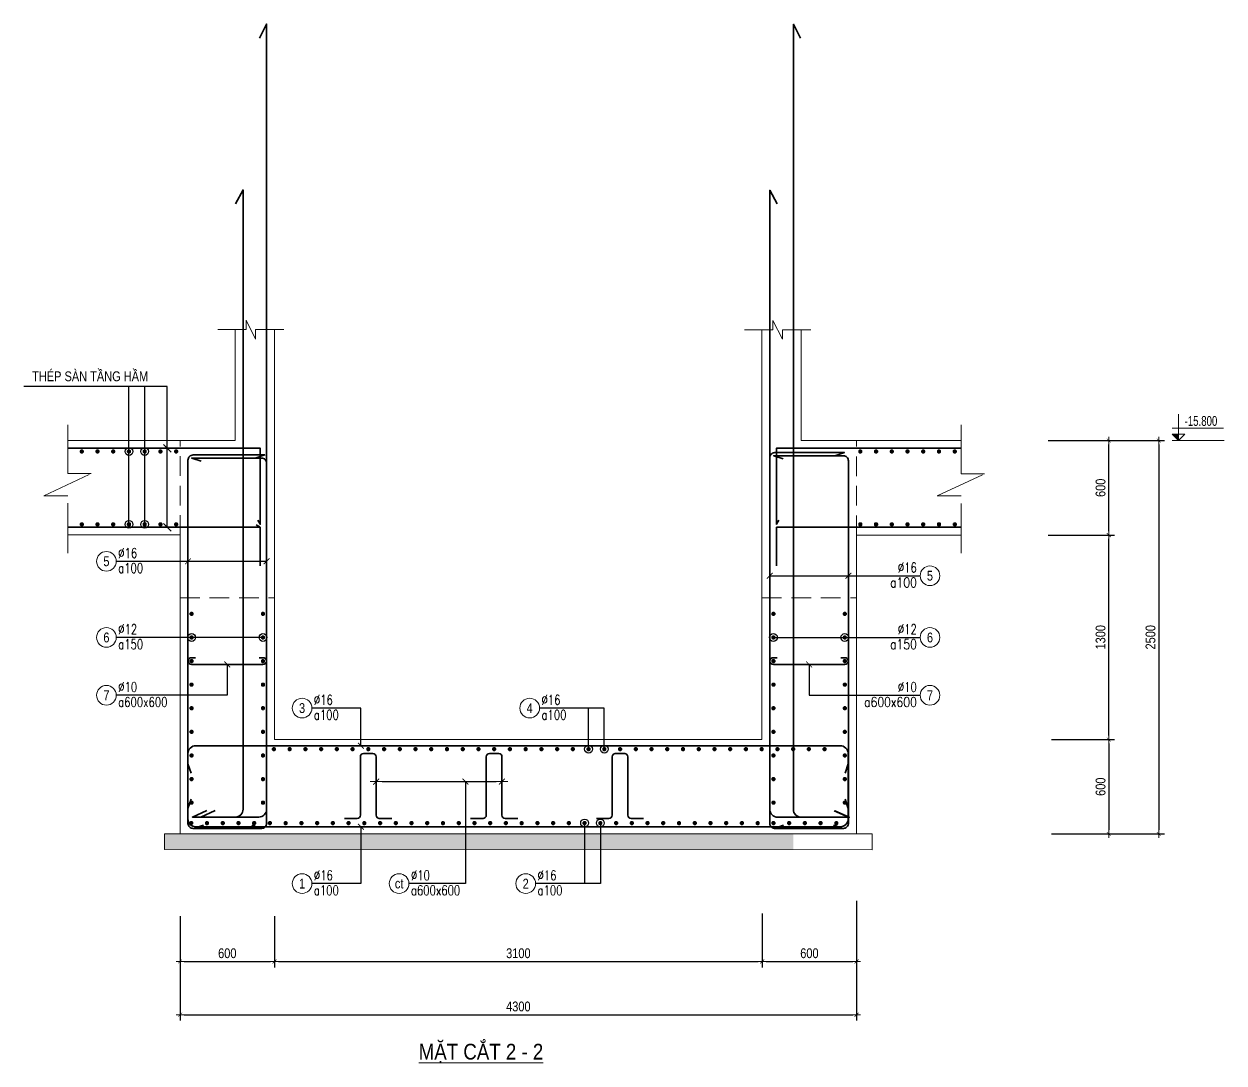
# Model space of a CAD drawing. Header units: millimetres. Extents: x -134772 to 84392, y -129535 to 67259.
# Drawn here: x 10297 to 17924, y 956 to 7561 of the extents above; entities that cross this region are included whole.
import ezdxf
from ezdxf.enums import TextEntityAlignment as Align

# ---------------------------------------------------------------- set-up
doc = ezdxf.new("R2010")
doc.units = ezdxf.units.MM
doc.header["$MEASUREMENT"] = 0
doc.linetypes.add('DASHED2', pattern=[0.375, 0.25, -0.125])
doc.linetypes.add('HIDDEN2', pattern=[4.7625, 3.175, -1.5875])
doc.layers.get('Defpoints').update_dxf_attribs({"color": 252})
for name, color, linetype, lineweight in [('$0$NDC_S_THIN LINE', 7, 'Continuous', 20), ('NDC_S_CONTINUOUS', 3, 'Continuous', 20), ('NDC_S_DIM', 1, 'Continuous', 9), ('NDC_S_HATCH MATERIAL', 8, 'Continuous', 13), ('NDC_S_HIDDEN', 8, 'HIDDEN2', 13), ('NDC_S_LEADER', 1, 'Continuous', 9), ('NDC_S_OPENING', 9, 'DASHED2', 13), ('NDC_S_REBAR', 4, 'Continuous', 35), ('NDC_S_VN TEXT', 7, 'Continuous', 9)]:
    doc.layers.add(name, color=color, linetype=linetype, lineweight=lineweight)
doc.styles.add('ARIAL', font='arial.ttf', dxfattribs={"width": 0.8})
doc.styles.add('NDC_ARIAL', font='arial.ttf', dxfattribs={"width": 0.8})
doc.styles.add('NDC_DIM', font='', dxfattribs={"width": 0.75})
doc.styles.add('NDC_ROMANS', font='romans.shx', dxfattribs={"width": 0.8})
doc.styles.get('NDC_DIM').set_extended_font_data('Dotum')
doc.dimstyles.new('NDC_1-25', dxfattribs={"dimscale": 25, "dimtxt": 2.5, "dimasz": 1, "dimexe": 1.5, "dimexo": 0, "dimgap": 0.8, "dimtad": 1, "dimdec": 0, "dimdsep": 46, "dimtxsty": 'NDC_ARIAL', "dimblk": 'DIMMARK', "dimcen": 49999.938995, "dimdle": 1.5, "dimclrd": 1, "dimclre": 1, "dimclrt": 3, "dimadec": 0, "dimazin": 0, "dimtfac": 1, "dimtdec": 0, "dimtix": 1, "dimtmove": 2, "dimatfit": 3, "dimfxl": 1, "dimarcsym": 0})
doc.dimstyles.new('NDC_dim_25', dxfattribs={"dimscale": 25, "dimtxt": 2.5, "dimasz": 1.5, "dimexe": 1.5, "dimexo": 0, "dimgap": 1, "dimtad": 1, "dimdec": 0, "dimzin": 0, "dimdsep": 46, "dimtxsty": 'ARIAL', "dimblk": 'DIMMARK', "dimcen": 0.09, "dimdle": 1.2, "dimclrd": 1, "dimclre": 1, "dimclrt": 3, "dimadec": 0, "dimazin": 0, "dimtfac": 1, "dimtdec": 0, "dimtix": 1, "dimtofl": 0, "dimtmove": 0, "dimatfit": 3, "dimfxl": 3.75, "dimfxlon": 1, "dimtolj": 1, "dimtzin": 0, "dimarcsym": 0})
doc.dimstyles.new('NDC_dim_50', dxfattribs={"dimscale": 50, "dimtxt": 2.5, "dimasz": 1.5, "dimexe": 1.5, "dimexo": 0, "dimgap": 1, "dimtad": 1, "dimdec": 0, "dimzin": 0, "dimdsep": 46, "dimtxsty": 'ARIAL', "dimblk": 'DIMMARK', "dimcen": 0.09, "dimdle": 1.2, "dimclrd": 1, "dimclre": 1, "dimclrt": 3, "dimadec": 0, "dimazin": 0, "dimtfac": 1, "dimtdec": 0, "dimtix": 1, "dimtofl": 0, "dimtmove": 0, "dimatfit": 3, "dimfxl": 6, "dimtolj": 1, "dimtzin": 0, "dimarcsym": 0})

# ---------------------------------------------------------------- blocks, each defined once
blk = doc.blocks.new('DIMMARK')
at = {"layer": 'NDC_S_DIM', "color": 1}
blk.add_line((-1.5, 0), (1, 0), dxfattribs=at)
at = {"layer": 'NDC_S_DIM', "color": 2, "const_width": 0.15}
blk.add_lwpolyline([(-0.5, -0.5), (0.5, 0.5)], dxfattribs=at)
blk = doc.blocks.new('*D487')
at = {"layer": 'Defpoints', "color": 0, "transparency": 16777216}
for p in [(11289.5, 1889.6), (11889.5, 1889.6), (11889.5, 1601.6)]:
    blk.add_point(p, dxfattribs=at)
at = {"layer": 'NDC_S_DIM', "color": 1, "lineweight": -2, "transparency": 16777216}
for p, q in [((11289.5, 1889.6), (11289.5, 1564.1)), ((11889.5, 1889.6), (11889.5, 1564.1)), ((11314.5, 1601.6), (11864.5, 1601.6))]:
    blk.add_line(p, q, dxfattribs=at)
at = {"layer": 'NDC_S_DIM', "color": 1, "lineweight": -2, "transparency": 16777216, "xscale": 25, "yscale": 25, "zscale": 25, "rotation": 180}
blk.add_blockref('DIMMARK', (11289.5, 1601.6), dxfattribs=at)
at = {"layer": 'NDC_S_DIM', "color": 1, "lineweight": -2, "transparency": 16777216, "xscale": 25, "yscale": 25, "zscale": 25}
blk.add_blockref('DIMMARK', (11889.5, 1601.6), dxfattribs=at)
at = {"layer": 'NDC_S_DIM', "color": 3, "transparency": 16777216, "insert": (11589.5, 1653.5), "char_height": 62.5, "attachment_point": 5, "style": 'NDC_ARIAL'}
blk.add_mtext('600', dxfattribs=at)
blk = doc.blocks.new('*D488')
at = {"layer": 'Defpoints', "color": 0, "transparency": 16777216}
for p in [(14989.2, 1906.8), (11889.5, 1889.6), (14989.2, 1601.6)]:
    blk.add_point(p, dxfattribs=at)
at = {"layer": 'NDC_S_DIM', "color": 1, "lineweight": -2, "transparency": 16777216}
for p, q in [((14989.2, 1906.8), (14989.2, 1564.1)), ((11889.5, 1889.6), (11889.5, 1564.1)), ((11914.5, 1601.6), (14964.2, 1601.6))]:
    blk.add_line(p, q, dxfattribs=at)
at = {"layer": 'NDC_S_DIM', "color": 1, "lineweight": -2, "transparency": 16777216, "xscale": 25, "yscale": 25, "zscale": 25, "rotation": 180}
blk.add_blockref('DIMMARK', (11889.5, 1601.6), dxfattribs=at)
at = {"layer": 'NDC_S_DIM', "color": 1, "lineweight": -2, "transparency": 16777216, "xscale": 25, "yscale": 25, "zscale": 25}
blk.add_blockref('DIMMARK', (14989.2, 1601.6), dxfattribs=at)
at = {"layer": 'NDC_S_DIM', "color": 3, "transparency": 16777216, "insert": (13439.4, 1653.5), "char_height": 62.5, "attachment_point": 5, "style": 'NDC_ARIAL'}
blk.add_mtext('3100', dxfattribs=at)
blk = doc.blocks.new('*D489')
at = {"layer": 'Defpoints', "color": 0, "transparency": 16777216}
for p in [(15589.2, 1986.8), (14989.2, 1906.8), (15589.2, 1601.6)]:
    blk.add_point(p, dxfattribs=at)
at = {"layer": 'NDC_S_DIM', "color": 1, "lineweight": -2, "transparency": 16777216}
for p, q in [((15589.2, 1986.8), (15589.2, 1564.1)), ((14989.2, 1906.8), (14989.2, 1564.1)), ((15014.2, 1601.6), (15564.2, 1601.6))]:
    blk.add_line(p, q, dxfattribs=at)
at = {"layer": 'NDC_S_DIM', "color": 1, "lineweight": -2, "transparency": 16777216, "xscale": 25, "yscale": 25, "zscale": 25, "rotation": 180}
blk.add_blockref('DIMMARK', (14989.2, 1601.6), dxfattribs=at)
at = {"layer": 'NDC_S_DIM', "color": 1, "lineweight": -2, "transparency": 16777216, "xscale": 25, "yscale": 25, "zscale": 25}
blk.add_blockref('DIMMARK', (15589.2, 1601.6), dxfattribs=at)
at = {"layer": 'NDC_S_DIM', "color": 3, "transparency": 16777216, "insert": (15289.2, 1653.5), "char_height": 62.5, "attachment_point": 5, "style": 'NDC_ARIAL'}
blk.add_mtext('600', dxfattribs=at)
blk = doc.blocks.new('*D490')
at = {"layer": 'Defpoints', "color": 0, "transparency": 16777216}
for p in [(15589.2, 1986.8), (11289.5, 1889.6), (15589.2, 1263.2)]:
    blk.add_point(p, dxfattribs=at)
at = {"layer": 'NDC_S_DIM', "color": 1, "lineweight": -2, "transparency": 16777216}
for p, q in [((15589.2, 1986.8), (15589.2, 1225.7)), ((11289.5, 1889.6), (11289.5, 1225.7)), ((11314.5, 1263.2), (15564.2, 1263.2))]:
    blk.add_line(p, q, dxfattribs=at)
at = {"layer": 'NDC_S_DIM', "color": 1, "lineweight": -2, "transparency": 16777216, "xscale": 25, "yscale": 25, "zscale": 25, "rotation": 180}
blk.add_blockref('DIMMARK', (11289.5, 1263.2), dxfattribs=at)
at = {"layer": 'NDC_S_DIM', "color": 1, "lineweight": -2, "transparency": 16777216, "xscale": 25, "yscale": 25, "zscale": 25}
blk.add_blockref('DIMMARK', (15589.2, 1263.2), dxfattribs=at)
at = {"layer": 'NDC_S_DIM', "color": 3, "transparency": 16777216, "insert": (13439.3, 1315.1), "char_height": 62.5, "attachment_point": 5, "style": 'NDC_ARIAL'}
blk.add_mtext('4300', dxfattribs=at)
blk = doc.blocks.new('*D491')
at = {"layer": 'Defpoints', "color": 0, "transparency": 16777216}
for p in [(16828.7, 3012.4), (16828.7, 2412.4), (17191.7, 2412.4)]:
    blk.add_point(p, dxfattribs=at)
at = {"layer": 'NDC_S_DIM', "color": 1, "lineweight": -2, "transparency": 16777216}
for p, q in [((16828.7, 3012.4), (17229.2, 3012.4)), ((17191.7, 2987.4), (17191.7, 2437.4)), ((16828.7, 2412.4), (17229.2, 2412.4))]:
    blk.add_line(p, q, dxfattribs=at)
at = {"layer": 'NDC_S_DIM', "color": 1, "lineweight": -2, "transparency": 16777216, "xscale": 25, "yscale": 25, "zscale": 25}
for p, rotation in [((17191.7, 3012.4), 90), ((17191.7, 2412.4), 270)]:
    blk.add_blockref('DIMMARK', p, dxfattribs=dict(at, rotation=rotation))
at = {"layer": 'NDC_S_DIM', "color": 3, "transparency": 16777216, "insert": (17139.8, 2712.4), "char_height": 62.5, "attachment_point": 5, "rotation": 90, "style": 'NDC_ARIAL'}
blk.add_mtext('600', dxfattribs=at)
blk = doc.blocks.new('*D492')
at = {"layer": 'Defpoints', "color": 0, "transparency": 16777216}
for p in [(16807.5, 4312.4), (17191.7, 4312.4), (16828.7, 3012.4)]:
    blk.add_point(p, dxfattribs=at)
at = {"layer": 'NDC_S_DIM', "color": 1, "lineweight": -2, "transparency": 16777216}
for p, q in [((16807.5, 4312.4), (17229.2, 4312.4)), ((17191.7, 3037.4), (17191.7, 4287.4)), ((16828.7, 3012.4), (17229.2, 3012.4))]:
    blk.add_line(p, q, dxfattribs=at)
at = {"layer": 'NDC_S_DIM', "color": 1, "lineweight": -2, "transparency": 16777216, "xscale": 25, "yscale": 25, "zscale": 25}
for p, rotation in [((17191.7, 4312.4), 90), ((17191.7, 3012.4), 270)]:
    blk.add_blockref('DIMMARK', p, dxfattribs=dict(at, rotation=rotation))
at = {"layer": 'NDC_S_DIM', "color": 3, "transparency": 16777216, "insert": (17139.8, 3662.4), "char_height": 62.5, "attachment_point": 5, "rotation": 90, "style": 'NDC_ARIAL'}
blk.add_mtext('1300', dxfattribs=at)
blk = doc.blocks.new('*D493')
at = {"layer": 'Defpoints', "color": 0, "transparency": 16777216}
for p in [(16807.5, 4912.4), (17191.7, 4912.4), (16807.5, 4312.4)]:
    blk.add_point(p, dxfattribs=at)
at = {"layer": 'NDC_S_DIM', "color": 1, "lineweight": -2, "transparency": 16777216}
for p, q in [((16807.5, 4912.4), (17229.2, 4912.4)), ((17191.7, 4337.4), (17191.7, 4887.4)), ((16807.5, 4312.4), (17229.2, 4312.4))]:
    blk.add_line(p, q, dxfattribs=at)
at = {"layer": 'NDC_S_DIM', "color": 1, "lineweight": -2, "transparency": 16777216, "xscale": 25, "yscale": 25, "zscale": 25}
for p, rotation in [((17191.7, 4912.4), 90), ((17191.7, 4312.4), 270)]:
    blk.add_blockref('DIMMARK', p, dxfattribs=dict(at, rotation=rotation))
at = {"layer": 'NDC_S_DIM', "color": 3, "transparency": 16777216, "insert": (17139.8, 4612.4), "char_height": 62.5, "attachment_point": 5, "rotation": 90, "style": 'NDC_ARIAL'}
blk.add_mtext('600', dxfattribs=at)
blk = doc.blocks.new('*D494')
at = {"layer": 'Defpoints', "color": 0, "transparency": 16777216}
for p in [(16807.5, 4912.4), (16828.7, 2412.4), (17509.2, 2412.4)]:
    blk.add_point(p, dxfattribs=at)
at = {"layer": 'NDC_S_DIM', "color": 1, "lineweight": -2, "transparency": 16777216}
for p, q in [((16807.5, 4912.4), (17546.7, 4912.4)), ((17509.2, 4887.4), (17509.2, 2437.4)), ((16828.7, 2412.4), (17546.7, 2412.4))]:
    blk.add_line(p, q, dxfattribs=at)
at = {"layer": 'NDC_S_DIM', "color": 1, "lineweight": -2, "transparency": 16777216, "xscale": 25, "yscale": 25, "zscale": 25}
for p, rotation in [((17509.2, 4912.4), 90), ((17509.2, 2412.4), 270)]:
    blk.add_blockref('DIMMARK', p, dxfattribs=dict(at, rotation=rotation))
at = {"layer": 'NDC_S_DIM', "color": 3, "transparency": 16777216, "insert": (17457.3, 3662.4), "char_height": 62.5, "attachment_point": 5, "rotation": 90, "style": 'NDC_ARIAL'}
blk.add_mtext('2500', dxfattribs=at)
blk = doc.blocks.new('CD')
blk.add_hatch(color=2).paths.add_polyline_path([(0, 160), (-161, 160), (0, 0)])
at = {"ltscale": 50}
h = blk.add_hatch(dxfattribs=at)
h.set_pattern_fill('ANSI31', color=8, scale=140.625054, style=0)
h.set_pattern_definition([(45, (6e-10, 0), (-315.7, 315.7), [])])
h.paths.add_polyline_path([(0, 160), (0, 0), (161, 160)])
at = {"color": 8, "ltscale": 50}
for p, q in [((-159, 314), (1147, 314)), ((1156, 0), (-164, 0))]:
    blk.add_line(p, q, dxfattribs=at)
for points in [[(0, 669), (0, 0)], [(0, 0), (-161, 160), (0, 160)], [(0, 0), (161, 160), (0, 160)]]:
    blk.add_lwpolyline(points, dxfattribs=at)
at = {"color": 3, "style": 'NDC_ARIAL', "width": 0.7}
blk.add_attdef('COT', (154, 375), '', height=250, dxfattribs=at)
blk = doc.blocks.new('kata_block_THEP')
at = {"layer": 'NDC_S_REBAR', "color": 0}
for p, q in [((-0.5, 0), (0.5, 0)), ((-0.35, 0.35), (0.35, -0.35)), ((0.35, 0.35), (-0.35, -0.35)), ((0, 0.5), (0, -0.5))]:
    blk.add_line(p, q, dxfattribs=at)
at = {"layer": 'NDC_S_REBAR', "color": 0, "const_width": 0.0833}
blk.add_lwpolyline([(-0.5, 0, 1), (0.5, 0, 1), (-0.5, 0, 1)], format="xyb", dxfattribs=at)
blk = doc.blocks.new('*U287')
at = {"layer": 'NDC_S_REBAR', "xscale": 25, "yscale": 25, "zscale": 25}
blk.add_blockref('kata_block_THEP', (0, 0), dxfattribs=at)
blk = doc.blocks.new('*U544')
at = {"layer": 'NDC_S_CONTINUOUS', "color": 0, "linetype": 'ByBlock', "lineweight": -2, "transparency": 16777216, "xscale": -1, "rotation": 270}
for p in [(0, 231.7), (0, -231.7)]:
    blk.add_blockref('*U287', p, dxfattribs=at)
blk = doc.blocks.new('*U545')
at = {"layer": 'NDC_S_DIM', "color": 0, "linetype": 'ByBlock', "lineweight": -2, "transparency": 16777216}
for p in [(-600, 0), (-500, 0), (-400, 0), (-300, 0), (-200, 0), (-100, 0), (0, 0)]:
    blk.add_blockref('*U544', p, dxfattribs=at)
blk = doc.blocks.new('*U548')
at = {"layer": 'NDC_S_CONTINUOUS', "color": 0, "linetype": 'ByBlock', "lineweight": -2, "transparency": 16777216, "xscale": -1, "rotation": 270}
for p in [(0, 231.7), (0, -231.7)]:
    blk.add_blockref('*U287', p, dxfattribs=at)
blk = doc.blocks.new('*U549')
at = {"layer": 'NDC_S_DIM', "color": 0, "linetype": 'ByBlock', "lineweight": -2, "transparency": 16777216}
for p in [(-600, 0), (-500, 0), (-400, 0), (-300, 0), (-200, 0), (-100, 0), (0, 0)]:
    blk.add_blockref('*U548', p, dxfattribs=at)
blk = doc.blocks.new('*U550')
at = {"layer": 'NDC_S_CONTINUOUS', "color": 0, "linetype": 'ByBlock', "lineweight": -2, "transparency": 16777216, "xscale": -1, "rotation": 270}
blk.add_blockref('*U287', (0, 0), dxfattribs=at)
blk = doc.blocks.new('*U551')
at = {"layer": 'NDC_S_DIM', "color": 0, "linetype": 'ByBlock', "lineweight": -2, "transparency": 16777216}
for p in [(0, 1200), (0, 1050), (0, 900), (0, 750), (0, 600), (0, 450), (0, 300), (0, 150), (0, 0)]:
    blk.add_blockref('*U550', p, dxfattribs=at)
blk = doc.blocks.new('*U552')
at = {"layer": 'NDC_S_CONTINUOUS', "color": 0, "linetype": 'ByBlock', "lineweight": -2, "transparency": 16777216, "xscale": -1, "rotation": 270}
blk.add_blockref('*U287', (0, 0), dxfattribs=at)
blk = doc.blocks.new('*U553')
at = {"layer": 'NDC_S_DIM', "color": 0, "linetype": 'ByBlock', "lineweight": -2, "transparency": 16777216}
for p in [(0, 1200), (0, 1050), (0, 900), (0, 750), (0, 600), (0, 450), (0, 300), (0, 150), (0, 0)]:
    blk.add_blockref('*U552', p, dxfattribs=at)
blk = doc.blocks.new('*U632')
blk.add_circle((-2.5, 0), 2.5)
at = {"layer": 'NDC_S_VN TEXT', "color": 3, "style": 'NDC_ROMANS', "width": 0.75}
for tag, p in [('DK1', (0.5, 0.85)), ('KC1', (0.5, -2.97))]:
    blk.add_attdef(tag, p, '', height=2.5, dxfattribs=at)
at = {"layer": 'NDC_S_VN TEXT', "color": 7, "style": 'ARIAL', "width": 0.8}
blk.add_attdef('SH2', text='', height=2.5, dxfattribs=at).set_placement((-2.5, 0), align=Align.MIDDLE)
blk = doc.blocks.new('*U556')
at = {"layer": 'NDC_S_CONTINUOUS', "color": 0, "linetype": 'ByBlock', "lineweight": -2, "transparency": 16777216, "xscale": -1, "rotation": 270}
blk.add_blockref('*U287', (0, 0), dxfattribs=at)
blk = doc.blocks.new('*U557')
at = {"layer": 'NDC_S_DIM', "color": 0, "linetype": 'ByBlock', "lineweight": -2, "transparency": 16777216}
for p in [(0, 1200), (0, 1050), (0, 900), (0, 750), (0, 600), (0, 450), (0, 300), (0, 150), (0, 0)]:
    blk.add_blockref('*U556', p, dxfattribs=at)
blk = doc.blocks.new('*U554')
at = {"layer": 'NDC_S_CONTINUOUS', "color": 0, "linetype": 'ByBlock', "lineweight": -2, "transparency": 16777216, "xscale": -1, "rotation": 270}
blk.add_blockref('*U287', (0, 0), dxfattribs=at)
blk = doc.blocks.new('*U555')
at = {"layer": 'NDC_S_DIM', "color": 0, "linetype": 'ByBlock', "lineweight": -2, "transparency": 16777216}
for p in [(0, 1200), (0, 1050), (0, 900), (0, 750), (0, 600), (0, 450), (0, 300), (0, 150), (0, 0)]:
    blk.add_blockref('*U554', p, dxfattribs=at)
blk = doc.blocks.new('*U633')
blk.add_circle((2.5, 0), 2.5)
at = {"layer": 'NDC_S_VN TEXT', "color": 3, "style": 'NDC_ROMANS'}
for tag, width, p in [('DK2', 0.75, (-0.85, 0.85)), ('KC2', 0.8, (-0.85, -2.97))]:
    blk.add_attdef(tag, text='', height=2.5, dxfattribs=dict(at, width=width)).set_placement(p, align=Align.RIGHT)
at = {"layer": 'NDC_S_VN TEXT', "color": 7, "style": 'ARIAL', "width": 0.8}
blk.add_attdef('SH3', text='', height=2.5, dxfattribs=at).set_placement((2.5, 0), align=Align.MIDDLE)
blk = doc.blocks.new('*U277')
at = {"layer": 'NDC_S_REBAR', "xscale": 25, "yscale": 25, "zscale": 25}
blk.add_blockref('kata_block_THEP', (0, 0), dxfattribs=at)
blk = doc.blocks.new('*U558')
at = {"layer": 'NDC_S_CONTINUOUS', "color": 0, "linetype": 'ByBlock', "lineweight": -2, "transparency": 16777216, "xscale": -1, "rotation": 180}
blk.add_blockref('*U277', (0, 0), dxfattribs=at)
blk = doc.blocks.new('*U559')
at = {"layer": 'NDC_S_DIM', "color": 0, "linetype": 'ByBlock', "lineweight": -2, "transparency": 16777216}
for p in [(0, 0), (100, 0), (200, 0), (300, 0), (400, 0), (500, 0), (600, 0), (700, 0), (800, 0), (900, 0), (1000, 0), (1100, 0), (1200, 0), (1300, 0), (1400, 0), (1500, 0), (1600, 0), (1700, 0), (1800, 0), (1900, 0), (2000, 0), (2100, 0), (2200, 0), (2300, 0), (2400, 0), (2500, 0), (2600, 0), (2700, 0), (2800, 0), (2900, 0), (3000, 0), (3100, 0), (3200, 0), (3300, 0), (3400, 0), (3500, 0)]:
    blk.add_blockref('*U558', p, dxfattribs=at)
blk = doc.blocks.new('*U560')
at = {"layer": 'NDC_S_CONTINUOUS', "color": 0, "linetype": 'ByBlock', "lineweight": -2, "transparency": 16777216, "xscale": -1, "rotation": 180}
blk.add_blockref('*U277', (0, 0), dxfattribs=at)
blk = doc.blocks.new('*U561')
at = {"layer": 'NDC_S_DIM', "color": 0, "linetype": 'ByBlock', "lineweight": -2, "transparency": 16777216}
for p in [(0, 0), (100, 0), (200, 0), (300, 0), (400, 0), (500, 0), (600, 0), (700, 0), (800, 0), (900, 0), (1000, 0), (1100, 0), (1200, 0), (1300, 0), (1400, 0), (1500, 0), (1600, 0), (1700, 0), (1800, 0), (1900, 0), (2000, 0), (2100, 0), (2200, 0), (2300, 0), (2400, 0), (2500, 0), (2600, 0), (2700, 0), (2800, 0), (2900, 0), (3000, 0), (3100, 0), (3200, 0), (3300, 0), (3400, 0), (3500, 0), (3600, 0), (3700, 0), (3800, 0), (3900, 0), (4000, 0), (4100, 0)]:
    blk.add_blockref('*U560', p, dxfattribs=at)
blk = doc.blocks.new('*U562')
at = {"layer": 'NDC_S_REBAR', "ltscale": 0.005}
blk.add_lwpolyline([(-150, -206), (-70, -206, 0.414214), (-50, -186), (-50, 186, -0.414214), (-30, 206), (30, 206, -0.414214), (50, 186), (50, -186, 0.414214), (70, -206), (150, -206)], format="xyb", dxfattribs=at)
blk = doc.blocks.new('*U563')
at = {"layer": 'NDC_S_DIM', "color": 0, "linetype": 'ByBlock', "lineweight": -2, "transparency": 16777216}
for p in [(0, 0), (800, 0), (1600, 0)]:
    blk.add_blockref('*U562', p, dxfattribs=at)
blk = doc.blocks.new('*D609')
at = {"layer": 'Defpoints', "color": 0, "ltscale": 0.005, "transparency": 16777216}
for p in [(12535.3, 2744.8), (13335.3, 2744.8), (13335.3, 2744.8)]:
    blk.add_point(p, dxfattribs=at)
at = {"layer": 'NDC_S_LEADER', "color": 1, "lineweight": -2, "ltscale": 0.005, "transparency": 16777216}
for p, q in [((12535.3, 2744.8), (12535.3, 2782.3)), ((13335.3, 2744.8), (13335.3, 2782.3)), ((12572.8, 2744.8), (13297.8, 2744.8))]:
    blk.add_line(p, q, dxfattribs=at)
at = {"layer": 'NDC_S_LEADER', "color": 1, "lineweight": -2, "ltscale": 0.005, "transparency": 16777216, "xscale": 37.5, "yscale": 37.5, "zscale": 37.5, "rotation": 180}
blk.add_blockref('DIMMARK', (12535.3, 2744.8), dxfattribs=at)
at = {"layer": 'NDC_S_LEADER', "color": 1, "lineweight": -2, "ltscale": 0.005, "transparency": 16777216, "xscale": 37.5, "yscale": 37.5, "zscale": 37.5}
blk.add_blockref('DIMMARK', (13335.3, 2744.8), dxfattribs=at)
blk = doc.blocks.new('_ARCHTICK')
at = {"color": 0, "linetype": 'ByBlock', "const_width": 0.15}
blk.add_lwpolyline([(-0.5, -0.5), (0.5, 0.5)], dxfattribs=at)

msp = doc.modelspace()

# ---------------------------------------------------------------- hatches: boundary and pattern name
at = {"layer": '$0$NDC_S_THIN LINE', "ltscale": 100}
h = msp.add_hatch(dxfattribs=at)
h.set_pattern_fill('BTLOT', color=251, scale=10, pattern_type=2)
h.set_pattern_definition([(50, (-153760.79, -125528.46), (71.726018, -6.275213), [7.5, -82.5]), (355, (-153760.79, -125528.46), (-13.875133, 75.219213), [6, -66]), (100.451444, (-153754.81, -125528.986), (57.850885, 68.944), [6.37402, -70.11421]), (46.1842, (-153760.79, -125508.46), (106.724133, -16.551928), [11.25, -123.75]), (96.635635, (-153751.9, -125509.84), (93.466195, 97.41186), [9.561034, -105.171376]), (351.184164, (-153760.79, -125508.46), (93.466195, 97.41186), [9, -99]), (21, (-153750.79, -125513.46), (59.690705, -40.261889), [7.5, -82.5]), (326, (-153750.79, -125513.46), (24.331533, 72.515005), [6, -66]), (71.451445, (-153745.816, -125516.82), (84.022238, 32.253115), [6.37402, -70.11421]), (37.5, (-153760.79, -125528.463), (1.2159855, 33.2893854), [0, -65.2, 0, -67, 0, -66.25]), (7.5, (-153760.79, -125528.463), (26.306954, 39.441171), [0, -38.2, 0, -63.7, 0, -25.25]), (327.5, (-153783.09, -125528.463), (53.3822436, -2.2554872), [0, -25, 0, -78, 0, -103.5]), (317.5, (-153793.09, -125528.463), (58.318617, 10.010498), [0, -32.5, 0, -51.8, 0, -73.5])])
h.paths.add_polyline_path([(11189.5, 2412.1), (11289.5, 2412.1), (11289.5, 2413.8), (15087.8, 2412.1), (15187.8, 2412.1), (15187.8, 2312.1), (11189.5, 2312.1)])

# ---------------------------------------------------------------- linework, layer by layer
at = {"layer": 'NDC_S_CONTINUOUS'}
for p, q in [((11639.5, 4913.5), (11639.5, 5618.1)), ((11889.5, 4913.5), (11889.5, 5618.1)), ((14987.2, 4912.4), (14987.2, 5617)), ((15237.2, 4912.4), (15237.2, 5617)), ((10575.2, 4913.5), (11639.5, 4913.5)), ((11889.5, 4913.5), (11889.5, 3013.5)), ((14987.2, 3012.4), (14987.2, 4912.4)), ((15237.2, 4912.4), (16253.3, 4912.4)), ((10575.2, 4313.5), (11289.5, 4313.5)), ((11289.5, 4313.5), (11289.5, 2413.8)), ((15587.8, 4312.4), (15587.8, 2412.1)), ((15587.8, 4312.4), (16253.3, 4312.4)), ((11889.5, 3013.5), (14987.2, 3012.4)), ((11289.5, 2413.8), (15587.8, 2412.1))]:
    msp.add_line(p, q, dxfattribs=at)
at = {"layer": 'NDC_S_DIM'}
for points in [[(11949.5, 5618.1), (11769.5, 5618.1), (11769.5, 5558.1), (11709.5, 5678.1), (11709.5, 5618.1), (11529.5, 5618.1)], [(15297.2, 5617), (15117.2, 5617), (15117.2, 5557), (15057.2, 5677), (15057.2, 5617), (14877.2, 5617)]]:
    msp.add_lwpolyline(points, dxfattribs=at)
at = {"layer": 'NDC_S_HATCH MATERIAL', "ltscale": 100}
for p, q in [((11289.5, 2413.8), (11189.5, 2413.8)), ((11189.5, 2413.8), (11189.5, 2313.8)), ((15587.8, 2412.1), (15687.8, 2412.1)), ((15687.8, 2412.1), (15687.8, 2312.1)), ((15687.8, 2312.1), (11189.5, 2313.8))]:
    msp.add_line(p, q, dxfattribs=at)
at = {"layer": 'NDC_S_HIDDEN', "ltscale": 100}
for p, q in [((10575.2, 5013.5), (10575.2, 4702.5)), ((16253.3, 5012.4), (16253.3, 4701.3)), ((10423.7, 4561.9), (10724, 4702.5)), ((10575.2, 4702.5), (10724, 4702.5)), ((16101.8, 4560.8), (16402.1, 4701.3)), ((16253.3, 4701.3), (16402.1, 4701.3)), ((10575.2, 4561.9), (10423.7, 4561.9)), ((10575.2, 4197.2), (10575.2, 4561.9)), ((16253.3, 4560.8), (16101.8, 4560.8)), ((16253.3, 4196), (16253.3, 4560.8))]:
    msp.add_line(p, q, dxfattribs=at)
at = {"layer": 'NDC_S_OPENING', "ltscale": 500}
for p, q in [((11289.5, 4313.5), (11289.5, 4913.5)), ((15587.8, 4312.4), (15587.8, 4912.4)), ((11289.5, 3913.5), (11889.5, 3913.5)), ((14987.2, 3913.5), (15587.2, 3913.5))]:
    msp.add_line(p, q, dxfattribs=at)
at = {"layer": 'NDC_S_REBAR', "ltscale": 0.005}
for p, q in [((11799, 4361.2), (11799, 4117.1)), ((15079.7, 4361.2), (15079.7, 4117.1))]:
    msp.add_line(p, q, dxfattribs=at)
at = {"layer": 'NDC_S_REBAR', "color": 8, "ltscale": 0.005}
for points in [[(11459, 2560.2), (11367.6, 2519.8), (11789.5, 2519.8, 0.414214), (11839.5, 2569.8), (11839.5, 7560.7), (11794, 7471.7)], [(15446.7, 2559), (15538.2, 2518.6), (15237.2, 2518.6, -0.414214), (15187.2, 2568.6), (15187.2, 7559.6), (15232.7, 7470.5)], [(11511.9, 2560.2), (11420.4, 2519.8), (11639.5, 2519.8, 0.414213), (11689.5, 2569.8), (11689.5, 6505.6), (11641.7, 6417.7)], [(15450.7, 2559), (15542.2, 2518.6), (15087.2, 2518.6, -0.414213), (15037.2, 2568.6), (15037.2, 6504.4), (15085, 6416.6)]]:
    msp.add_lwpolyline(points, format="xyb", dxfattribs=at)
at = {"layer": 'NDC_S_REBAR', "ltscale": 0.005}
for points in [[(10575.2, 4863.5), (11799, 4863.5), (11799, 4381.2), (11783.8, 4407.7)], [(16253.3, 4863.5), (15079.7, 4863.5), (15079.7, 4381.2), (15094.9, 4407.7)], [(10575.2, 4361.2), (11799, 4361.2), (11772.6, 4376.5)], [(16253.3, 4361.2), (15079.7, 4361.2)]]:
    msp.add_lwpolyline(points, dxfattribs=at)
for points in [[(11745.3, 2467.5), (11805.3, 2447.5), (11371.6, 2447.5, -0.414214), (11339.6, 2479.5), (11339.6, 4789.1, -0.414214), (11371.6, 4821.1), (11827.2, 4821.1), (11767.2, 4801.1)], [(15442.3, 2467.5), (15502.3, 2447.5), (15069.3, 2447.5, -0.414214), (15037.3, 2479.5), (15037.3, 4804.2, -0.414214), (15069.3, 4836.2), (15511.6, 4836.2), (15451.6, 4816.2)], [(15124.6, 2467.5), (15064.6, 2447.5), (15505.1, 2447.5, 0.414214), (15537.1, 2479.5), (15537.1, 4784.2, 0.414214), (15505.1, 4816.2), (15062.8, 4816.2), (15122.8, 4796.2)], [(11437.2, 2467.5), (11377.2, 2447.5), (11807.4, 2447.5, 0.414214), (11839.4, 2479.5), (11839.4, 4769.1, 0.414214), (11807.4, 4801.1), (11364, 4801.1), (11424, 4781.1)], [(11359.6, 2633.1), (11339.6, 2573.1), (11339.6, 2923.1, -0.414214), (11389.6, 2973.1), (15485.5, 2973.1, -0.414214), (15535.5, 2923.1), (15535.5, 2573.1), (15515.5, 2633.1)], [(11359.6, 2798.1), (11339.6, 2858.1), (11339.6, 2508.1, 0.414214), (11389.6, 2458.1), (15485.5, 2458.1, 0.414214), (15535.5, 2508.1), (15535.5, 2858.1), (15515.5, 2798.1)]]:
    msp.add_lwpolyline(points, format="xyb", dxfattribs=at)
at = {"layer": 'NDC_S_REBAR', "elevation": 0}
for points in [[(11386.9, 3532.7), (11362.6, 3532.7, 1), (11362.6, 3489.5), (11816.4, 3489.5, 1), (11816.4, 3532.7), (11791.9, 3532.7)], [(15084.6, 3532.7), (15060.3, 3532.7, 1), (15060.3, 3489.5), (15514.1, 3489.5, 1), (15514.1, 3532.7), (15489.6, 3532.7)]]:
    msp.add_lwpolyline(points, format="xyb", dxfattribs=at)

# ---------------------------------------------------------------- block references
at = {"layer": 'NDC_S_DIM'}
ref = msp.add_blockref('CD', (17635.2, 4912.4), dxfattribs=dict(at, xscale=0.25, yscale=0.25, zscale=0.25))
ref.add_attrib('COT', '-15.800', (17673.7, 5006.1), dxfattribs={"layer": '0', "color": 3, "height": 62.5, "style": 'NDC_DIM', "width": 0.75})
for name, p in [('*U545', (11264.5, 4611.8)), ('*U551', (11362.6, 2611.1, 0)), ('*U555', (15060.3, 2611.1, 0)), ('*U559', (11885.8, 2951.4, 0)), ('*U563', (12485.3, 2716.7)), ('*U561', (11360.4, 2481.4, 0))]:
    msp.add_blockref(name, p, dxfattribs=at)
at = {"layer": 'NDC_S_DIM', "xscale": -1}
for name, p in [('*U549', (15612.7, 4611.8)), ('*U553', (11816.4, 2611.1, 0)), ('*U557', (15514.1, 2611.1, 0))]:
    msp.add_blockref(name, p, dxfattribs=at)
at = {"layer": 'NDC_S_DIM', "ltscale": 0.005, "xscale": 25, "yscale": 25, "zscale": 25}
for name, p, values in [('*U632', (10883.7, 4145), {'SH2': '5', 'DK1': '%%C16', 'KC1': 'a100'}), ('*U633', (15993, 4053.2), {'SH3': '5', 'DK2': '%%C16', 'KC2': 'a100'}), ('*U632', (10883.7, 3661.1, 0), {'SH2': '6', 'DK1': '%%C12', 'KC1': 'a150'}), ('*U633', (15993, 3661.1, 0), {'SH3': '6', 'DK2': '%%C12', 'KC2': 'a150'}), ('*U632', (10883.7, 3293.5, 0), {'SH2': '7', 'DK1': '%%c10', 'KC1': 'a600x600'}), ('*U633', (15993, 3293.5, 0), {'SH3': '7', 'DK2': '%%c10', 'KC2': 'a600x600'}), ('*U632', (12127.3, 3212.2), {'SH2': '3', 'DK1': '%%C16', 'KC1': 'a100'}), ('*U632', (13574, 3212.2, 0), {'SH2': '4', 'DK1': '%%C16', 'KC1': 'a100'}), ('*U632', (12127.3, 2096.6), {'SH2': '1', 'DK1': '%%C16', 'KC1': 'a100'}), ('*U632', (12744.2, 2096.6), {'SH2': 'ct', 'DK1': '%%c10', 'KC1': 'a600x600'}), ('*U632', (13548.7, 2096.6, 0), {'SH2': '2', 'DK1': '%%C16', 'KC1': 'a100'})]:
    msp.add_blockref(name, p, dxfattribs=at).add_auto_attribs(values)

# ---------------------------------------------------------------- texts
at = {"layer": 'NDC_S_VN TEXT', "style": 'NDC_ARIAL', "width": 0.85}
msp.add_text('%%UMẶT CẮT 2 - 2', height=100, dxfattribs=at).set_placement((13201.8, 1028.2), align=Align.MIDDLE_CENTER)
at = {"layer": 'NDC_S_VN TEXT', "insert": (10349.3, 5320.8), "char_height": 62.5, "attachment_point": 4, "rotation": 360, "style": 'NDC_ARIAL', "bg_fill": 3, "box_fill_scale": 1.2, "bg_fill_color": 256, "bg_fill_transparency": 0}
msp.add_mtext('THÉP SÀN TẦNG HẦM', dxfattribs=at)

# ---------------------------------------------------------------- dimensions: what is measured, and where the dimension line sits
at = {"layer": 'NDC_S_DIM'}
for base, p1, p2, picture, middle in [((17191.7, 4912.4), (16807.5, 4312.4), (16807.5, 4912.4), '*D493', (17139.8, 4612.4)), ((17509.2, 2412.4), (16807.5, 4912.4), (16828.7, 2412.4), '*D494', (17457.3, 3662.4)), ((17191.7, 4312.4), (16828.7, 3012.4), (16807.5, 4312.4), '*D492', (17139.8, 3662.4)), ((17191.7, 2412.4), (16828.7, 3012.4), (16828.7, 2412.4), '*D491', (17139.8, 2712.4))]:
    dim = msp.add_linear_dim(base=base, p1=p1, p2=p2, angle=90, dimstyle='NDC_1-25', dxfattribs=at)
    dim.commit()
    dim.dimension.update_dxf_attribs({"geometry": picture, "text_midpoint": middle})
for base, p1, p2, picture, middle in [((15589.2, 1263.2), (11289.5, 1889.6), (15589.2, 1986.8), '*D490', (13439.3, 1315.1)), ((15589.2, 1601.6), (14989.2, 1906.8), (15589.2, 1986.8), '*D489', (15289.2, 1653.5)), ((14989.2, 1601.6), (11889.5, 1889.6), (14989.2, 1906.8), '*D488', (13439.4, 1653.5)), ((11889.5, 1601.6), (11289.5, 1889.6), (11889.5, 1889.6), '*D487', (11589.5, 1653.5))]:
    dim = msp.add_linear_dim(base=base, p1=p1, p2=p2, dimstyle='NDC_1-25', dxfattribs=at)
    dim.commit()
    dim.dimension.update_dxf_attribs({"geometry": picture, "text_midpoint": middle})
at = {"layer": 'NDC_S_LEADER', "ltscale": 0.005}
dim = msp.add_aligned_dim(p1=(12535.3, 2744.8), p2=(13335.3, 2744.8), distance=0, text=' ', dimstyle='NDC_1-25', override={"dimasz": 1.5, "dimldrblk": 'ARCHTICK'}, dxfattribs=at)
dim.commit()
dim.dimension.update_dxf_attribs({"geometry": '*D609', "text_midpoint": (12935.3, 2744.8)})

# ---------------------------------------------------------------- leaders
at = {"layer": 'NDC_S_CONTINUOUS', "ltscale": 0.005}
for points in [[(11339.6, 4145), (10883.7, 4145)], [(11839.3, 4145), (10883.7, 4145)], [(15037.4, 4053.2), (15993, 4053.2)], [(15537.1, 4053.2), (15993, 4053.2)]]:
    msp.add_leader(points, dimstyle='NDC_dim_25', override={"dimgap": 1, "dimtad": 0, "dimldrblk": 'ARCHTICK'}, dxfattribs=at)
at = {"layer": 'NDC_S_LEADER'}
for points in [[(11362.6, 3661.1, 0), (10883.7, 3661.1, 0)], [(11816.4, 3661.1, 0), (10883.7, 3661.1, 0)], [(15060.3, 3661.1, 0), (15993, 3661.1, 0)], [(15514.1, 3661.1, 0), (15993, 3661.1, 0)], [(13885.8, 2951.4, 0), (13885.8, 3212.2, 0), (13574, 3212.2, 0)], [(13985.8, 2951.4, 0), (13985.8, 3212.2, 0), (13574, 3212.2, 0)], [(13860.4, 2481.4, 0), (13860.4, 2096.6, 0), (13548.7, 2096.6, 0)], [(13960.4, 2481.4, 0), (13960.4, 2096.6, 0), (13548.7, 2096.6, 0)]]:
    msp.add_leader(points, dimstyle='NDC_1-25', override={"dimasz": 2, "dimldrblk": 'DotBlank'}, dxfattribs=at)
at = {"layer": 'NDC_S_LEADER', "ltscale": 0.005}
for points in [[(11589.5, 3489.5, 0), (11589.5, 3293.5, 0), (10883.7, 3293.5, 0)], [(15287.2, 3489.5, 0), (15287.2, 3293.5, 0), (15993, 3293.5, 0)], [(12439.1, 2973.1), (12439.1, 3212.2), (12127.3, 3212.2)], [(13102.9, 2744.8), (13102.9, 2096.6), (12744.2, 2096.6)], [(12439.1, 2458.1), (12439.1, 2096.6), (12127.3, 2096.6)]]:
    msp.add_leader(points, dimstyle='NDC_1-25', override={"dimasz": 1.5, "dimldrblk": 'ARCHTICK'}, dxfattribs=at)

# ---------------------------------------------------------------- next in the draw order: leaders
for points in [[(11208.1, 4863.5), (11208.1, 5257.4), (10297.4, 5257.4)], [(11208.1, 4361.2), (11208.1, 5257.4), (10297.4, 5257.4)]]:
    msp.add_leader(points, dimstyle='NDC_dim_50', override={"dimasz": 1, "dimldrblk": 'ARCHTICK'}, dxfattribs=at)
at = {"layer": 'NDC_S_LEADER'}
for points in [[(11064.5, 4843.5), (11064.5, 5257.4), (10297.4, 5257.4)], [(11064.5, 4380), (11064.5, 5257.4), (10297.4, 5257.4)], [(10964.5, 4843.5), (10964.5, 5257.4), (10297.4, 5257.4)], [(10964.5, 4380), (10964.5, 5257.4), (10297.4, 5257.4)]]:
    msp.add_leader(points, dimstyle='NDC_1-25', override={"dimasz": 2, "dimldrblk": 'DotBlank'}, dxfattribs=at)

doc.saveas('drawing.dxf')
